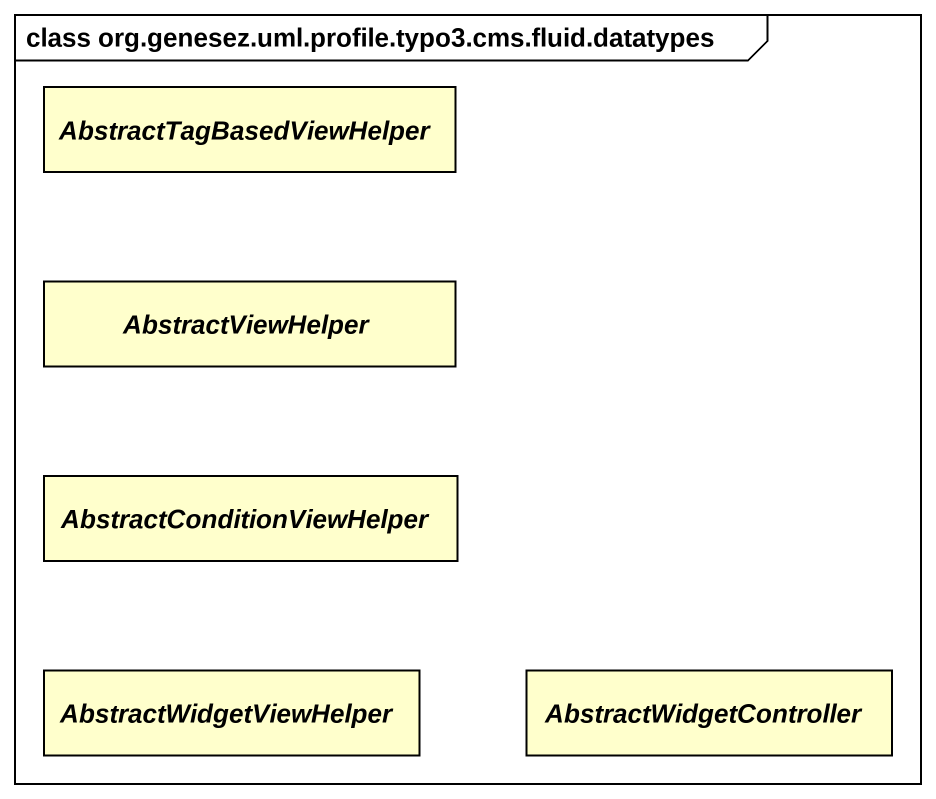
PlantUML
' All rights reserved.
@startuml
mainframe class org.genesez.uml.profile.typo3.cms.fluid.datatypes
hide circle
hide empty members
abstract class AbstractTagBasedViewHelper
abstract class AbstractViewHelper
abstract class AbstractConditionViewHelper
abstract class AbstractWidgetViewHelper
abstract class AbstractWidgetController
@enduml
